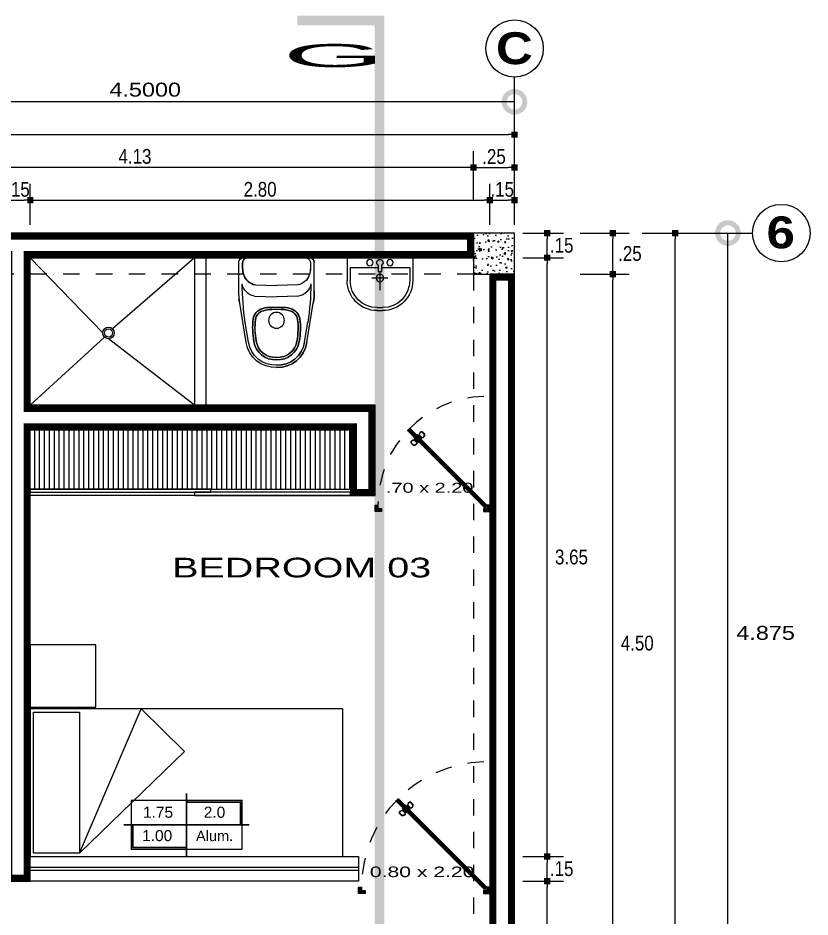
# Model space of a CAD drawing. Header units: millimetres. Extents: x 1555 to 3397, y 790 to 1592.
# Drawn here: x 1662.62 to 1667.45, y 814.66 to 820.14 of the extents above; entities that cross this region are included whole.
import ezdxf
from ezdxf.enums import TextEntityAlignment as Align

# ---------------------------------------------------------------- set-up
doc = ezdxf.new("R2010")
doc.units = ezdxf.units.MM
for name, pattern in [('ACAD_ISO10W100', [18.5, 12, -3, 0.5, -3]), ('CONTINUA', [0]), ('DASHDOT', [1, 0.5, -0.25, 0, -0.25]), ('HIDDEN2', [4.7625, 3.175, -1.5875])]:
    doc.linetypes.add(name, pattern=pattern)
doc.layers.get('0').update_dxf_attribs({"lineweight": 5})
doc.layers.get('Defpoints').update_dxf_attribs({"lineweight": 5})
for name, color, linetype, lineweight in [('0-Columna', 253, 'Continuous', 13), ('0-Hach de Muro Alto', 145, 'Continuous', 5), ('0-Muro Alto', 145, 'Continuous', 5), ('02', 2, 'Continuous', 5), ('1 simbolos', 250, 'Continuous', 9), ('COTA', 250, 'Continuous', 9), ('COTAS', 7, 'Continuous', 9), ('muebles', 8, 'Continuous', 5), ('PUERTAS', 57, 'Continuous', 9), ('SIMBOLO CORTES', 10, 'DASHDOT', 5), ('TEXT2', 7, 'Continuous', 9), ('TEXTURAS ACHURADOS', 47, 'Continuous', 5), ('VENTANA', 150, 'Continuous', 5)]:
    doc.layers.add(name, color=color, linetype=linetype, lineweight=lineweight)
for name, color, linetype, lineweight, true_color in [('1 numeracion puertas ventanas', 7, 'Continuous', 9, 0x504a45), ('APARATOS-SANITARIOS-02', 7, 'Continuous', 13, 0x474e45), ('CIR EJES', 7, 'Continuous', 9, 0x8b8e7a), ('ejes', 7, 'DASHDOT', 5, 0x6c7360), ('HALL DE CLOSET', 7, 'Continuous', 5, 0x474e45), ('PISO', 7, 'Continuous', 9, 0x919479), ('PROYECCION DE VIGA', 7, 'HIDDEN2', 9, 0xd4bc9d), ('RELLENO DE MURO CORTE', 7, 'Continuous', 5, 0x5b605f), ('TEXTO CORTES', 7, 'CONTINUA', 9, 0x3d664b)]:
    doc.layers.add(name, color=color, linetype=linetype, lineweight=lineweight, true_color=true_color)
doc.styles.add('BLACK', font='', dxfattribs={"height": 0.15})
doc.styles.add('DETALLES', font='techl___.ttf')
doc.styles.add('PEQUEÑO', font='sanss___.ttf', dxfattribs={"height": 0.075})
doc.styles.add('STYLE1-50EJES', font='swissel.ttf', dxfattribs={"width": 1.2, "height": 0.085})
doc.styles.add('TEX-10', font='swissel.ttf', dxfattribs={"height": 0.1})
doc.styles.add('TEXTO-AMBIENTES', font='GOTHIC.TTF', dxfattribs={"width": 1.5, "height": 0.125})
doc.styles.add('TITULO2', font='swissck.ttf')
doc.styles.get('BLACK').set_extended_font_data('Arial Black')
doc.dimstyles.new('50$0', dxfattribs={"dimscale": 0, "dimtxt": 0.09, "dimasz": 0.038, "dimexe": 0.1, "dimexo": 0.05, "dimgap": 0.02, "dimtad": 2, "dimtih": 1, "dimtoh": 1, "dimlfac": -1, "dimzin": 4, "dimdsep": 46, "dimtxsty": 'DETALLES', "dimblk": 'BOXFILLED', "dimcen": 2.5, "dimclrd": 256, "dimclre": 256, "dimclrt": 256, "dimazin": 0, "dimtfac": 1, "dimtmove": 0, "dimatfit": 2, "dimldrblk": 'DOT', "dimfxl": 0.2, "dimfxlon": 1, "dimtolj": 1, "dimtzin": 0, "dimlwd": -1, "dimarcsym": 0})
doc.dimstyles.new('DIM-1-50ejes', dxfattribs={"dimtxt": 0.085, "dimasz": 0.25, "dimexe": 0.15, "dimexo": 0.18, "dimgap": 0.03, "dimtad": 2, "dimtih": 1, "dimtoh": 1, "dimzin": 0, "dimdsep": 46, "dimtxsty": 'STYLE1-50EJES', "dimblk1": 'DOTSMALL', "dimblk2": 'DOTSMALL', "dimsah": 1, "dimcen": 2.75, "dimclrd": 256, "dimclre": 256, "dimclrt": 256, "dimazin": 0, "dimtfac": 1, "dimtix": 1, "dimtmove": 0, "dimatfit": 3, "dimldrblk": 'DOTSMALL', "dimfxl": 1, "dimfxlon": 1, "dimtolj": 1, "dimtzin": 0, "dimlwd": -1, "dimlwe": -1, "dimarcsym": 0})
pattern_1 = [(195, (65.342136, -87.1976694), (0.00103527618, -0.003863703305), [])]
pattern_2 = [(195, (63.9287416, -91.8488966), (0.00103527618, -0.003863703305), [])]

# ---------------------------------------------------------------- blocks, each defined once
blk = doc.blocks.new('A$C1AD014A1')
at = {"layer": 'muebles'}
for p, q in [((0.3422, 0.8264), (-0.5378, 0.4518)), ((0.3422, 0.8264), (-0.2786, 0.1871)), ((-0.5378, 0.4518), (-0.2786, 0.1871))]:
    blk.add_line(p, q, dxfattribs=at)
for points in [[(-0.5478, 1.1265), (-0.5478, 0.7265), (-0.9278, 0.7265), (-0.9278, 1.1265)], [(0.3622, 1.1265), (0.3622, -0.7777), (-0.5378, -0.7777), (-0.5378, 1.1265)], [(-0.5178, 0.8264), (0.3422, 0.8264), (0.3422, 1.1065), (-0.5178, 1.1065)], [(-0.5378, 0.4518), (-0.2786, 0.1871), (0.3422, 0.8264)]]:
    blk.add_lwpolyline(points, close=True, dxfattribs=at)
blk = doc.blocks.new('p3')
at = {"layer": 'PUERTAS'}
h = blk.add_hatch(dxfattribs=at)
h.set_pattern_fill('_USER', color=256, scale=0.004, angle=195, style=0, pattern_type=0)
h.set_pattern_definition(pattern_1)
h.paths.add_polyline_path([(238.2202, -58.2337), (238.2121, -58.2418, 0.003203), (238.2062, -58.2479), (238.2413, -58.283), (238.2554, -58.2689)])
h.paths.add_polyline_path([(238.6544, -58.6678), (238.6402, -58.682), (238.6756, -58.7173), (238.6897, -58.7032)])
h = blk.add_hatch(dxfattribs=at)
h.set_pattern_fill('_USER', color=256, scale=0.004, angle=195, style=0, pattern_type=0)
h.set_pattern_definition(pattern_1)
h.paths.add_polyline_path([(238.7052, -58.7057), (238.6922, -58.7057), (238.6922, -58.7257), (238.6702, -58.7257), (238.6702, -58.7387), (238.7052, -58.7387)])
h.paths.add_polyline_path([(238.0452, -58.7257), (238.0232, -58.7257), (238.0232, -58.7057), (238.0102, -58.7057), (238.0102, -58.7387), (238.0452, -58.7387)])
at = {"layer": 'RELLENO DE MURO CORTE'}
h = blk.add_hatch(dxfattribs=at)
h.set_pattern_fill('_USER', color=256, scale=0.005, angle=195, style=0, pattern_type=0)
h.set_pattern_definition([(195, (65.342136, -87.1976694), (0.00129409523, -0.00482962913), [])])
h.paths.add_polyline_path([(238.2554, -58.2731), (238.2455, -58.283), (238.6402, -58.6777), (238.6501, -58.6678)])
at = {"layer": 'PUERTAS'}
for points in [[(238.2282, -58.3245, -0.478386), (238.2461, -58.3034), (238.2633, -58.3207, -0.478386), (238.2423, -58.3385)], [(238.2969, -58.2558, 0.478386), (238.2758, -58.2737), (238.2931, -58.2909, 0.478386), (238.3109, -58.2699)]]:
    blk.add_lwpolyline(points, format="xyb", close=True, dxfattribs=at)
for points in [[(238.2554, -58.2689), (238.2413, -58.283), (238.6402, -58.682), (238.6544, -58.6678)], [(238.2769, -58.3211), (238.2456, -58.2899), (238.2469, -58.2886), (238.2781, -58.3199)], [(238.2515, -58.2996), (238.2456, -58.2899), (238.2769, -58.3211), (238.2672, -58.3152)], [(238.2619, -58.3193), (238.2475, -58.3049), (238.2522, -58.3002), (238.2666, -58.3146)], [(238.2935, -58.3045), (238.2622, -58.2732), (238.261, -58.2745), (238.2923, -58.3058)], [(238.272, -58.2792), (238.2622, -58.2732), (238.2935, -58.3045), (238.2876, -58.2948)], [(238.2917, -58.2895), (238.2773, -58.2751), (238.2726, -58.2798), (238.287, -58.2942)], [(238.0077, -58.7032), (238.0257, -58.7032), (238.0257, -58.7232), (238.0477, -58.7232), (238.0477, -58.7412), (238.0077, -58.7412)], [(238.7077, -58.7032), (238.6897, -58.7032), (238.6897, -58.7232), (238.6677, -58.7232), (238.6677, -58.7412), (238.7077, -58.7412)]]:
    blk.add_lwpolyline(points, close=True, dxfattribs=at)
at = {"layer": 'PUERTAS', "linetype": 'HIDDEN2', "ltscale": 0.012}
blk.add_arc((238.69, -58.7031), 0.6643, 91.7494, 180.0026, dxfattribs=at)
at = {"layer": 'RELLENO DE MURO CORTE'}
for points in [[(238.2554, -58.2689), (238.2202, -58.2337), (238.2061, -58.2478), (238.2413, -58.283)], [(238.2554, -58.2731), (238.2455, -58.283), (238.6402, -58.6777), (238.6501, -58.6678)], [(238.6544, -58.6678), (238.6402, -58.682), (238.6756, -58.7173), (238.6897, -58.7032)], [(238.0102, -58.7057), (238.0232, -58.7057), (238.0232, -58.7257), (238.0452, -58.7257), (238.0452, -58.7387), (238.0102, -58.7387)], [(238.7052, -58.7057), (238.6922, -58.7057), (238.6922, -58.7257), (238.6702, -58.7257), (238.6702, -58.7387), (238.7052, -58.7387)]]:
    blk.add_lwpolyline(points, close=True, dxfattribs=at)
for points in [[(238.2299, -58.3236, -0.455015), (238.2453, -58.3052), (238.2615, -58.3214, -0.455015), (238.2431, -58.3369)], [(238.296, -58.2575, 0.455015), (238.2776, -58.2729), (238.2938, -58.2891, 0.455015), (238.3093, -58.2707)]]:
    blk.add_lwpolyline(points, format="xyb", close=True, dxfattribs=at)
blk = doc.blocks.new('A$C636160EE')
at = {"layer": 'APARATOS-SANITARIOS-02'}
for p, q in [((-0.2017, 0.2411), (-0.2017, 0.1022)), ((0.1983, 0.2411), (-0.2017, 0.2411)), ((-0.2017, 0.2411), (-0.2017, 0.1022)), ((0.1983, 0.2411), (-0.2017, 0.2411)), ((0.1983, 0.2411), (0.1983, 0.1022)), ((0.1983, 0.2411), (0.1983, 0.1022)), ((-0.0117, 0.1803), (-0.1834, 0.1803)), ((-0.1834, 0.1803), (-0.1834, 0.1022)), ((-0.0117, 0.1803), (-0.1834, 0.1803)), ((-0.1834, 0.1803), (-0.1834, 0.1022)), ((-0.0117, 0.1946), (-0.0117, 0.1573)), ((-0.0117, 0.1946), (-0.0117, 0.1573)), ((0.0083, 0.1946), (0.0083, 0.1573)), ((0.0083, 0.1946), (0.0083, 0.1573)), ((0.1801, 0.1803), (0.0083, 0.1803)), ((0.1801, 0.1803), (0.0083, 0.1803)), ((0.1801, 0.1803), (0.1801, 0.1022)), ((0.1801, 0.1803), (0.1801, 0.1022)), ((0.0476, 0.1173), (-0.0506, 0.1173)), ((0.0476, 0.1173), (-0.0506, 0.1173)), ((0.0083, 0.1573), (-0.0117, 0.1573)), ((0.0083, 0.1573), (-0.0117, 0.1573)), ((-0.0017, 0.1573), (-0.0017, 0.0436)), ((-0.0017, 0.1573), (-0.0017, 0.0436)), ((0.0143, -0.0635), (-0.0177, -0.0635)), ((0.0143, -0.0635), (-0.0177, -0.0635)), ((0.0143, -0.0818), (-0.0177, -0.0818)), ((0.0143, -0.0818), (-0.0177, -0.0818))]:
    blk.add_line(p, q, dxfattribs=at)
for centre, radius in [((-0.063, 0.2111), 0.0193), ((-0.063, 0.2111), 0.0193), ((0.0596, 0.2111), 0.0193), ((0.0596, 0.2111), 0.0193), ((-0.0017, 0.1173), 0.0225), ((-0.0017, 0.1173), 0.0225)]:
    blk.add_circle(centre, radius, dxfattribs=at)
for centre, radius, start, end in [((-0.0017, 0.2111), 0.0193, 301.3084, 238.6916), ((-0.0017, 0.2111), 0.0193, 301.3084, 238.6916), ((-0.0177, 0.1022), 0.184, 180, 270), ((-0.0177, 0.1022), 0.184, 180, 270), ((-0.0177, 0.1022), 0.1657, 180, 270), ((-0.0177, 0.1022), 0.1657, 180, 270), ((0.0143, 0.1022), 0.184, 270, 0), ((0.0143, 0.1022), 0.1657, 270, 0), ((0.0143, 0.1022), 0.184, 270, 0), ((0.0143, 0.1022), 0.1657, 270, 0)]:
    blk.add_arc(centre, radius, start, end, dxfattribs=at)
blk = doc.blocks.new('A$C16A53140')
at = {"layer": 'APARATOS-SANITARIOS-02'}
for p, q in [((-0.2337, 0.3363), (-0.2337, 0.5095)), ((-0.2054, 0.5378), (-0.181, 0.5378)), ((-0.181, 0.5378), (0.1737, 0.5378)), ((-0.181, 0.5378), (0.1737, 0.5378)), ((0.1981, 0.5378), (0.1737, 0.5378)), ((0.2263, 0.3363), (0.2263, 0.5095)), ((-0.1336, 0.3721), (-0.0037, 0.3676)), ((0.1263, 0.3721), (-0.0037, 0.3676)), ((-0.1375, 0.303), (-0.0037, 0.2984)), ((0.1302, 0.303), (-0.0037, 0.2984)), ((-0.1886, 0.0203), (-0.2276, 0.261)), ((-0.0321, 0.2209), (0.0248, 0.2209)), ((-0.0318, 0.235), (-0.0037, 0.235)), ((-0.0037, 0.235), (0.0245, 0.235)), ((0.1812, 0.0203), (0.2203, 0.261)), ((-0.1746, 0.0225), (-0.1941, 0.1429)), ((0.1673, 0.0225), (0.1868, 0.1429))]:
    blk.add_line(p, q, dxfattribs=at)
for points in [[(-0.0037, -0.1312, -0.382405), (-0.1886, 0.0203), (-0.2276, 0.261, -0.040213), (-0.2337, 0.3363), (-0.2337, 0.5095, -0.414214), (-0.2054, 0.5378), (-0.181, 0.5378)], [(-0.181, 0.5378, 0.364314), (-0.2088, 0.5144, 0.112271), (-0.2033, 0.433, 0.278416), (-0.1336, 0.3721), (-0.0037, 0.3676)], [(-0.0037, -0.1312, 0.382405), (0.1812, 0.0203), (0.2203, 0.261, 0.040213), (0.2263, 0.3363), (0.2263, 0.5095, 0.414214), (0.1981, 0.5378), (0.1737, 0.5378)], [(0.1737, 0.5378, -0.364314), (0.2015, 0.5144, -0.112271), (0.196, 0.433, -0.278416), (0.1263, 0.3721), (-0.0037, 0.3676)], [(-0.0037, -0.117, -0.383569), (-0.1746, 0.0225), (-0.1941, 0.1429)], [(-0.0037, -0.117, 0.383569), (0.1673, 0.0225), (0.1868, 0.1429)]]:
    blk.add_lwpolyline(points, format="xyb", dxfattribs=at)
for points in [[(-0.1375, 0.303), (-0.0037, 0.2984)], [(0.1302, 0.303), (-0.0037, 0.2984)]]:
    blk.add_lwpolyline(points, dxfattribs=at)
for points in [[(-0.0037, -0.0842, -0.3863), (-0.1421, 0.0275, -0.069564), (-0.1464, 0.1631, -0.301962), (-0.0877, 0.2276, -0.087243), (-0.0318, 0.235), (-0.0037, 0.235), (0.0245, 0.235, -0.087243), (0.0804, 0.2276, -0.301962), (0.1391, 0.1631, -0.069564), (0.1348, 0.0275, -0.3863)], [(-0.0037, -0.07, -0.388576), (-0.1281, 0.0298, -0.069453), (-0.1324, 0.1613, -0.302408), (-0.0838, 0.2141, -0.08847), (-0.0321, 0.2209), (0.0248, 0.2209, -0.08847), (0.0765, 0.2141, -0.302408), (0.1251, 0.1613, -0.069453), (0.1208, 0.0298, -0.388576)]]:
    blk.add_lwpolyline(points, format="xyb", close=True, dxfattribs=at)
blk.add_circle((-0.0037, 0.1561), 0.0484, dxfattribs=at)
blk.add_circle((-0.0037, 0.1561), 0.0484, dxfattribs=at)
for centre, radius, start, end in [((-0.2054, 0.5095), 0.0282, 90, 180), ((-0.0271, 0.4858), 0.1839, 171.0536, 196.677), ((-0.181, 0.5095), 0.0282, 90, 170.0695), ((0.1737, 0.5095), 0.0282, 9.9305, 90), ((0.0198, 0.4858), 0.1839, 343.323, 8.9464), ((0.1981, 0.5095), 0.0282, 0, 90), ((-0.118, 0.4603), 0.0896, 197.721, 259.9531), ((0.1106, 0.4603), 0.0896, 280.0469, 342.279), ((0.2368, 0.3363), 0.4704, 180, 189.2113), ((-0.1213, 0.3954), 0.0938, 190.1726, 260.0286), ((1.5761, 0.4075), 1.7899, 180.9172, 188.4996), ((-0.1213, 0.3954), 0.0938, 190.1726, 260.0286), ((1.5761, 0.4075), 1.7899, 180.9172, 188.4996), ((0.114, 0.3954), 0.0938, 279.9714, 349.8274), ((0.114, 0.3954), 0.0938, 279.9714, 349.8274), ((-1.5835, 0.4075), 1.7899, 351.5004, 359.0828), ((-1.5835, 0.4075), 1.7899, 351.5004, 359.0828), ((-0.2441, 0.3363), 0.4704, 350.7887, 0), ((-0.0685, 0.1512), 0.0788, 104.1018, 171.3111), ((-0.0387, 0.0724), 0.1628, 87.5575, 107.5015), ((-0.0387, 0.0724), 0.1487, 87.4441, 107.6672), ((0.0314, 0.0724), 0.1628, 72.4985, 92.4425), ((0.0314, 0.0724), 0.1487, 72.3328, 92.5559), ((0.0612, 0.1512), 0.0788, 8.6889, 75.8982), ((-0.0685, 0.1512), 0.0647, 103.7408, 171.0438), ((0.0612, 0.1512), 0.0647, 8.9562, 76.2592), ((0.3405, 0.1108), 0.4897, 173.8689, 189.7863), ((0.3405, 0.1108), 0.4756, 173.9085, 189.8005), ((-0.3479, 0.1108), 0.4756, 350.1995, 6.0915), ((-0.3479, 0.1108), 0.4897, 350.2137, 6.1311), ((-0.0115, 0.0478), 0.1791, 188.8141, 272.5226), ((-0.0115, 0.0478), 0.165, 188.7975, 272.7385), ((-0.0114, 0.0479), 0.1323, 188.848, 273.3342), ((-0.0114, 0.0479), 0.1182, 188.7932, 273.7329), ((0.004, 0.0479), 0.1182, 266.2671, 351.2068), ((0.004, 0.0479), 0.1323, 266.6658, 351.152), ((0.0042, 0.0478), 0.165, 267.2615, 351.2025), ((0.0042, 0.0478), 0.1791, 267.4774, 351.1859)]:
    blk.add_arc(centre, radius, start, end, dxfattribs=at)
blk = doc.blocks.new('p1')
at = {"layer": 'PUERTAS'}
h = blk.add_hatch(dxfattribs=at)
h.set_pattern_fill('_USER', color=256, scale=0.004, angle=195, style=0, pattern_type=0)
h.set_pattern_definition(pattern_2)
h.paths.add_polyline_path([(237.241, -62.0283), (237.2268, -62.0424), (237.2622, -62.0778), (237.2763, -62.0636)])
edge = h.paths.add_edge_path()
edge.add_arc((237.2759, -62.0632), 0.7636, 135, 136.5008)
edge.add_line((236.722, -61.5376), (236.7573, -61.5729))
edge.add_line((236.7573, -61.5729), (236.7714, -61.5587))
edge.add_line((236.7714, -61.5587), (236.736, -61.5233))
h = blk.add_hatch(dxfattribs=at)
h.set_pattern_fill('_USER', color=256, scale=0.004, angle=195, style=0, pattern_type=0)
h.set_pattern_definition(pattern_2)
h.paths.add_polyline_path([(236.4968, -62.0661), (236.5098, -62.0661), (236.5098, -62.0861), (236.5318, -62.0861), (236.5318, -62.0991), (236.4968, -62.0991)])
h.paths.add_polyline_path([(237.2918, -62.0661), (237.2788, -62.0661), (237.2788, -62.0861), (237.2568, -62.0861), (237.2568, -62.0991), (237.2918, -62.0991)])
at = {"layer": 'RELLENO DE MURO CORTE'}
h = blk.add_hatch(dxfattribs=at)
h.set_pattern_fill('_USER', color=256, scale=0.005, angle=195, style=0, pattern_type=0)
h.set_pattern_definition([(195, (65.2181563, -97.5067757), (0.00129409523, -0.00482962913), [])])
h.paths.add_polyline_path([(237.2268, -62.0382), (237.2367, -62.0283), (236.7714, -61.563), (236.7615, -61.5729)])
at = {"layer": '0-Muro Alto', "lineweight": -3}
blk.add_line((237.2763, -62.0636), (237.2622, -62.0778), dxfattribs=at)
blk.add_lwpolyline([(236.736, -61.5233, 0.006549), (236.722, -61.5376), (236.7573, -61.5729), (236.7714, -61.5587)], format="xyb", close=True, dxfattribs=at)
blk.add_arc((237.2759, -62.0632), 0.7636, 89.9707, 90.0293, dxfattribs=at)
at = {"layer": 'PUERTAS'}
for points in [[(236.7442, -61.6143, -0.478386), (236.7621, -61.5933), (236.7793, -61.6105, -0.478386), (236.7583, -61.6284)], [(236.8129, -61.5457, 0.478386), (236.7919, -61.5635), (236.8091, -61.5807, 0.478386), (236.827, -61.5597)]]:
    blk.add_lwpolyline(points, format="xyb", close=True, dxfattribs=at)
for points in [[(236.7714, -61.5587), (236.7573, -61.5729), (237.2268, -62.0424), (237.241, -62.0283)], [(236.7929, -61.611), (236.7616, -61.5797), (236.7629, -61.5784), (236.7942, -61.6097)], [(236.7676, -61.5894), (236.7616, -61.5797), (236.7929, -61.611), (236.7832, -61.605)], [(236.7779, -61.6091), (236.7635, -61.5947), (236.7682, -61.59), (236.7826, -61.6044)], [(236.8096, -61.5943), (236.7783, -61.563), (236.777, -61.5643), (236.8083, -61.5956)], [(236.788, -61.569), (236.7783, -61.563), (236.8096, -61.5943), (236.8036, -61.5846)], [(236.8077, -61.5793), (236.7933, -61.5649), (236.7886, -61.5696), (236.803, -61.584)], [(236.4943, -62.0636), (236.5123, -62.0636), (236.5123, -62.0836), (236.5343, -62.0836), (236.5343, -62.1016), (236.4943, -62.1016)], [(237.2943, -62.0636), (237.2763, -62.0636), (237.2763, -62.0836), (237.2543, -62.0836), (237.2543, -62.1016), (237.2943, -62.1016)]]:
    blk.add_lwpolyline(points, close=True, dxfattribs=at)
at = {"layer": 'PUERTAS', "linetype": 'HIDDEN2', "ltscale": 0.012}
blk.add_arc((237.2759, -62.0632), 0.7636, 91.4715, 180.0293, dxfattribs=at)
at = {"layer": 'RELLENO DE MURO CORTE'}
for points in [[(236.7714, -61.563), (236.7615, -61.5729), (237.2268, -62.0382), (237.2367, -62.0283)], [(237.241, -62.0283), (237.2268, -62.0424), (237.2622, -62.0778), (237.2763, -62.0636)], [(236.4968, -62.0661), (236.5098, -62.0661), (236.5098, -62.0861), (236.5318, -62.0861), (236.5318, -62.0991), (236.4968, -62.0991)], [(237.2918, -62.0661), (237.2788, -62.0661), (237.2788, -62.0861), (237.2568, -62.0861), (237.2568, -62.0991), (237.2918, -62.0991)]]:
    blk.add_lwpolyline(points, close=True, dxfattribs=at)
for points in [[(236.812, -61.5473, 0.455015), (236.7936, -61.5628), (236.8098, -61.579, 0.455015), (236.8253, -61.5606)], [(236.7459, -61.6134, -0.455015), (236.7613, -61.5951), (236.7776, -61.6113, -0.455015), (236.7592, -61.6267)]]:
    blk.add_lwpolyline(points, format="xyb", close=True, dxfattribs=at)
blk = doc.blocks.new('_BOXFILLED')
at = {"color": 0, "linetype": 'ByBlock'}
blk.add_line((-0.5, 0), (-1, 0), dxfattribs=at)
blk.add_solid([(-0.5, 0.5), (0.5, 0.5), (-0.5, -0.5), (0.5, -0.5)], dxfattribs=at)
blk = doc.blocks.new('*D235')
at = {"layer": 'COTA', "lineweight": -2, "transparency": 16777216}
for p, q in [((1666.4234, 818.8332), (1666.7234, 818.8332)), ((1666.4234, 800.8332), (1666.7234, 800.8332))]:
    blk.add_line(p, q, dxfattribs=at)
at = {"layer": 'COTA', "transparency": 16777216}
blk.add_line((1666.6234, 800.8712), (1666.6234, 818.7952), dxfattribs=at)
at = {"layer": 'Defpoints', "color": 0, "transparency": 16777216}
for p in [(1665.6452, 818.8332), (1666.6234, 818.8332), (1665.6452, 800.8332)]:
    blk.add_point(p, dxfattribs=at)
at = {"layer": 'COTA', "transparency": 16777216, "xscale": 0.038, "yscale": 0.038, "zscale": 0.038}
for p, rotation in [((1666.6234, 818.8332), 90), ((1666.6234, 800.8332), 270)]:
    blk.add_blockref('_BOXFILLED', p, dxfattribs=dict(at, rotation=rotation))
at = {"layer": 'COTA', "transparency": 16777216, "insert": (1666.7801, 809.8332), "char_height": 0.09, "attachment_point": 5, "style": 'DETALLES'}
blk.add_mtext('\\A1;18.00', dxfattribs=at)
blk = doc.blocks.new('_Dot')
at = {"layer": '02', "color": 0, "lineweight": -2}
blk.add_line((-0.5, 0), (-1, 0), dxfattribs=at)
at = {"layer": '02', "color": 0, "const_width": 0.5}
blk.add_lwpolyline([(-0.25, 0, 1), (0.25, 0, 1)], format="xyb", close=True, dxfattribs=at)
blk = doc.blocks.new('*D240')
at = {"layer": 'COTA', "lineweight": -2, "transparency": 16777216}
for p, q in [((1665.6952, 814.8832), (1665.9442, 814.8832)), ((1665.6952, 813.8332), (1665.9442, 813.8332))]:
    blk.add_line(p, q, dxfattribs=at)
at = {"layer": 'COTA', "transparency": 16777216}
blk.add_line((1665.8442, 813.8712), (1665.8442, 814.8452), dxfattribs=at)
at = {"layer": 'Defpoints', "color": 0, "transparency": 16777216}
for p in [(1665.6452, 814.8832), (1665.8442, 814.8832), (1665.6452, 813.8332)]:
    blk.add_point(p, dxfattribs=at)
at = {"layer": 'COTA', "transparency": 16777216, "xscale": 0.038, "yscale": 0.038, "zscale": 0.038}
for p, rotation in [((1665.8442, 814.8832), 90), ((1665.8442, 813.8332), 270)]:
    blk.add_blockref('_BOXFILLED', p, dxfattribs=dict(at, rotation=rotation))
at = {"layer": 'COTA', "transparency": 16777216, "insert": (1665.9653, 814.3582), "char_height": 0.09, "attachment_point": 5, "style": 'DETALLES'}
blk.add_mtext('\\A1;1.05', dxfattribs=at)
blk = doc.blocks.new('*D241')
at = {"layer": 'COTA', "lineweight": -2, "transparency": 16777216}
for p, q in [((1665.6952, 818.6832), (1665.9442, 818.6832)), ((1665.6952, 815.0332), (1665.9442, 815.0332))]:
    blk.add_line(p, q, dxfattribs=at)
at = {"layer": 'COTA', "transparency": 16777216}
blk.add_line((1665.8442, 815.0712), (1665.8442, 818.6452), dxfattribs=at)
at = {"layer": 'Defpoints', "color": 0, "transparency": 16777216}
for p in [(1665.6452, 818.6832), (1665.8442, 818.6832), (1665.6452, 815.0332)]:
    blk.add_point(p, dxfattribs=at)
at = {"layer": 'COTA', "transparency": 16777216, "xscale": 0.038, "yscale": 0.038, "zscale": 0.038}
for p, rotation in [((1665.8442, 818.6832), 90), ((1665.8442, 815.0332), 270)]:
    blk.add_blockref('_BOXFILLED', p, dxfattribs=dict(at, rotation=rotation))
at = {"layer": 'COTA', "transparency": 16777216, "insert": (1665.992, 816.8582), "char_height": 0.09, "attachment_point": 5, "style": 'DETALLES'}
blk.add_mtext('\\A1;3.65', dxfattribs=at)
blk = doc.blocks.new('*D242')
at = {"layer": 'COTA', "lineweight": -2, "transparency": 16777216}
for p, q in [((1665.6952, 818.8332), (1665.9442, 818.8332)), ((1665.6952, 818.6832), (1665.9442, 818.6832))]:
    blk.add_line(p, q, dxfattribs=at)
at = {"layer": 'COTA', "transparency": 16777216}
blk.add_line((1665.8442, 818.7212), (1665.8442, 818.7952), dxfattribs=at)
at = {"layer": 'Defpoints', "color": 0, "transparency": 16777216}
for p in [(1665.6452, 818.8332), (1665.8442, 818.8332), (1665.6452, 818.6832)]:
    blk.add_point(p, dxfattribs=at)
at = {"layer": 'COTA', "transparency": 16777216, "xscale": 0.038, "yscale": 0.038, "zscale": 0.038}
for p, rotation in [((1665.8442, 818.8332), 90), ((1665.8442, 818.6832), 270)]:
    blk.add_blockref('_BOXFILLED', p, dxfattribs=dict(at, rotation=rotation))
at = {"layer": 'COTA', "transparency": 16777216, "insert": (1665.9324, 818.7582), "char_height": 0.09, "attachment_point": 5, "style": 'DETALLES'}
blk.add_mtext('\\A1;.15', dxfattribs=at)
blk = doc.blocks.new('*D248')
at = {"layer": 'COTA', "lineweight": -2, "transparency": 16777216}
for p, q in [((1666.0442, 818.5832), (1666.3442, 818.5832)), ((1666.0442, 814.0832), (1666.3442, 814.0832))]:
    blk.add_line(p, q, dxfattribs=at)
at = {"layer": 'COTA', "transparency": 16777216}
blk.add_line((1666.2442, 814.1212), (1666.2442, 818.5452), dxfattribs=at)
at = {"layer": 'Defpoints', "color": 0, "transparency": 16777216}
for p in [(1665.6452, 818.5832), (1666.2442, 818.5832), (1665.6452, 814.0832)]:
    blk.add_point(p, dxfattribs=at)
at = {"layer": 'COTA', "transparency": 16777216, "xscale": 0.038, "yscale": 0.038, "zscale": 0.038}
for p, rotation in [((1666.2442, 818.5832), 90), ((1666.2442, 814.0832), 270)]:
    blk.add_blockref('_BOXFILLED', p, dxfattribs=dict(at, rotation=rotation))
at = {"layer": 'COTA', "transparency": 16777216, "insert": (1666.3927, 816.3332), "char_height": 0.09, "attachment_point": 5, "style": 'DETALLES'}
blk.add_mtext('\\A1;4.50', dxfattribs=at)
blk = doc.blocks.new('*D249')
at = {"layer": 'COTA', "lineweight": -2, "transparency": 16777216}
for p, q in [((1666.0442, 818.8332), (1666.3442, 818.8332)), ((1666.0442, 818.5832), (1666.3442, 818.5832))]:
    blk.add_line(p, q, dxfattribs=at)
at = {"layer": 'COTA', "transparency": 16777216}
blk.add_line((1666.2442, 818.6212), (1666.2442, 818.7952), dxfattribs=at)
at = {"layer": 'Defpoints', "color": 0, "transparency": 16777216}
for p in [(1665.6452, 818.8332), (1666.2442, 818.8332), (1665.6452, 818.5832)]:
    blk.add_point(p, dxfattribs=at)
at = {"layer": 'COTA', "transparency": 16777216, "xscale": 0.038, "yscale": 0.038, "zscale": 0.038}
for p, rotation in [((1666.2442, 818.8332), 90), ((1666.2442, 818.5832), 270)]:
    blk.add_blockref('_BOXFILLED', p, dxfattribs=dict(at, rotation=rotation))
at = {"layer": 'COTA', "transparency": 16777216, "insert": (1666.348, 818.7082), "char_height": 0.09, "attachment_point": 5, "style": 'DETALLES'}
blk.add_mtext('\\A1;.25', dxfattribs=at)
blk = doc.blocks.new('_DOTSMALL')
at = {"color": 0, "linetype": 'ByBlock', "const_width": 0.5}
blk.add_lwpolyline([(-0.0625, 0, 1), (0.0625, 0, 1)], format="xyb", close=True, dxfattribs=at)
blk = doc.blocks.new('*D253')
at = {"layer": 'COTAS', "transparency": 16777216}
for p, q in [((1666.5242, 818.8332), (1667.0952, 818.8332)), ((1666.9452, 813.9582), (1666.9452, 818.8332)), ((1666.5242, 813.9582), (1667.0952, 813.9582))]:
    blk.add_line(p, q, dxfattribs=at)
at = {"layer": 'Defpoints', "color": 0, "transparency": 16777216}
for p in [(1666.3442, 818.8332), (1666.9452, 818.8332), (1666.3442, 813.9582)]:
    blk.add_point(p, dxfattribs=at)
at = {"layer": 'COTAS', "transparency": 16777216, "xscale": 0.25, "yscale": 0.25, "zscale": 0.25}
for p, rotation in [((1666.9452, 818.8332), 90), ((1666.9452, 813.9582), 270)]:
    blk.add_blockref('_DOTSMALL', p, dxfattribs=dict(at, rotation=rotation))
at = {"layer": 'COTAS', "transparency": 16777216, "insert": (1667.1747, 816.3957), "char_height": 0.085, "attachment_point": 5, "style": 'STYLE1-50EJES'}
blk.add_mtext('\\A1;4.875', dxfattribs=at)
blk = doc.blocks.new('*D254')
at = {"layer": 'COTA', "lineweight": -2, "transparency": 16777216}
for p, q in [((1665.6952, 815.0332), (1665.9442, 815.0332)), ((1665.6952, 814.8832), (1665.9442, 814.8832))]:
    blk.add_line(p, q, dxfattribs=at)
at = {"layer": 'COTA', "transparency": 16777216}
blk.add_line((1665.8442, 814.9212), (1665.8442, 814.9952), dxfattribs=at)
at = {"layer": 'Defpoints', "color": 0, "transparency": 16777216}
for p in [(1665.6452, 815.0332), (1665.8442, 815.0332), (1665.6452, 814.8832)]:
    blk.add_point(p, dxfattribs=at)
at = {"layer": 'COTA', "transparency": 16777216, "xscale": 0.038, "yscale": 0.038, "zscale": 0.038}
for p, rotation in [((1665.8442, 815.0332), 90), ((1665.8442, 814.8832), 270)]:
    blk.add_blockref('_BOXFILLED', p, dxfattribs=dict(at, rotation=rotation))
at = {"layer": 'COTA', "transparency": 16777216, "insert": (1665.9324, 814.9582), "char_height": 0.09, "attachment_point": 5, "style": 'DETALLES'}
blk.add_mtext('\\A1;.15', dxfattribs=at)
blk = doc.blocks.new('*D293')
at = {"layer": 'COTA', "lineweight": -2, "transparency": 16777216}
for p, q in [((1656.6452, 819.2332), (1656.6452, 819.5332)), ((1665.6452, 819.2332), (1665.6452, 819.5332))]:
    blk.add_line(p, q, dxfattribs=at)
at = {"layer": 'COTA', "transparency": 16777216}
blk.add_line((1656.6832, 819.4332), (1665.6072, 819.4332), dxfattribs=at)
at = {"layer": 'Defpoints', "color": 0, "transparency": 16777216}
for p in [(1665.6452, 819.4332), (1656.6452, 818.8332), (1665.6452, 818.8332)]:
    blk.add_point(p, dxfattribs=at)
at = {"layer": 'COTA', "transparency": 16777216, "xscale": 0.038, "yscale": 0.038, "zscale": 0.038, "rotation": 180}
blk.add_blockref('_BOXFILLED', (1656.6452, 819.4332), dxfattribs=at)
at = {"layer": 'COTA', "transparency": 16777216, "xscale": 0.038, "yscale": 0.038, "zscale": 0.038}
blk.add_blockref('_BOXFILLED', (1665.6452, 819.4332), dxfattribs=at)
at = {"layer": 'COTA', "transparency": 16777216, "insert": (1661.1452, 819.4994), "char_height": 0.09, "attachment_point": 5, "style": 'DETALLES'}
blk.add_mtext('\\A1;9.00', dxfattribs=at)
blk = doc.blocks.new('*D295')
at = {"layer": 'COTA', "lineweight": -2, "transparency": 16777216}
for p, q in [((1661.2702, 819.0332), (1661.2702, 819.3332)), ((1665.3952, 819.0332), (1665.3952, 819.3332))]:
    blk.add_line(p, q, dxfattribs=at)
at = {"layer": 'COTA', "transparency": 16777216}
blk.add_line((1665.3572, 819.2332), (1661.3082, 819.2332), dxfattribs=at)
at = {"layer": 'Defpoints', "color": 0, "transparency": 16777216}
for p in [(1661.2702, 819.2332), (1661.2702, 818.8332), (1665.3952, 818.8332)]:
    blk.add_point(p, dxfattribs=at)
at = {"layer": 'COTA', "transparency": 16777216, "xscale": 0.038, "yscale": 0.038, "zscale": 0.038, "rotation": 180}
blk.add_blockref('_BOXFILLED', (1661.2702, 819.2332), dxfattribs=at)
at = {"layer": 'COTA', "transparency": 16777216, "xscale": 0.038, "yscale": 0.038, "zscale": 0.038}
blk.add_blockref('_BOXFILLED', (1665.3952, 819.2332), dxfattribs=at)
at = {"layer": 'COTA', "transparency": 16777216, "insert": (1663.3327, 819.3002), "char_height": 0.09, "attachment_point": 5, "style": 'DETALLES'}
blk.add_mtext('\\A1;4.13', dxfattribs=at)
blk = doc.blocks.new('*D299')
at = {"layer": 'COTAS', "transparency": 16777216}
for p, q in [((1661.1452, 819.4132), (1661.1452, 819.7832)), ((1665.6452, 819.4132), (1665.6452, 819.7832)), ((1665.6452, 819.6332), (1661.1452, 819.6332))]:
    blk.add_line(p, q, dxfattribs=at)
at = {"layer": 'Defpoints', "color": 0, "transparency": 16777216}
for p in [(1661.1452, 819.6332), (1661.1452, 819.2332), (1665.6452, 819.2332)]:
    blk.add_point(p, dxfattribs=at)
at = {"layer": 'COTAS', "transparency": 16777216, "xscale": 0.25, "yscale": 0.25, "zscale": 0.25, "rotation": 180}
blk.add_blockref('_DOTSMALL', (1661.1452, 819.6332), dxfattribs=at)
at = {"layer": 'COTAS', "transparency": 16777216, "xscale": 0.25, "yscale": 0.25, "zscale": 0.25}
blk.add_blockref('_DOTSMALL', (1665.6452, 819.6332), dxfattribs=at)
at = {"layer": 'COTAS', "transparency": 16777216, "insert": (1663.3952, 819.7068), "char_height": 0.085, "attachment_point": 5, "style": 'STYLE1-50EJES'}
blk.add_mtext('\\A1;4.5000', dxfattribs=at)
blk = doc.blocks.new('*D304')
at = {"layer": 'COTA', "lineweight": -2, "transparency": 16777216}
for p, q in [((1662.5452, 818.8832), (1662.5452, 819.1332)), ((1662.6952, 818.8832), (1662.6952, 819.1332))]:
    blk.add_line(p, q, dxfattribs=at)
at = {"layer": 'COTA', "transparency": 16777216}
blk.add_line((1662.5832, 819.0332), (1662.6572, 819.0332), dxfattribs=at)
at = {"layer": 'Defpoints', "color": 0, "transparency": 16777216}
for p in [(1662.6952, 819.0332), (1662.5452, 818.8332), (1662.6952, 818.8332)]:
    blk.add_point(p, dxfattribs=at)
at = {"layer": 'COTA', "transparency": 16777216, "xscale": 0.038, "yscale": 0.038, "zscale": 0.038, "rotation": 180}
blk.add_blockref('_BOXFILLED', (1662.5452, 819.0332), dxfattribs=at)
at = {"layer": 'COTA', "transparency": 16777216, "xscale": 0.038, "yscale": 0.038, "zscale": 0.038}
blk.add_blockref('_BOXFILLED', (1662.6952, 819.0332), dxfattribs=at)
at = {"layer": 'COTA', "transparency": 16777216, "insert": (1662.6202, 819.0992), "char_height": 0.09, "attachment_point": 5, "style": 'DETALLES'}
blk.add_mtext('\\A1;.15', dxfattribs=at)
blk = doc.blocks.new('*D305')
at = {"layer": 'COTA', "lineweight": -2, "transparency": 16777216}
for p, q in [((1662.6952, 818.8832), (1662.6952, 819.1332)), ((1665.4952, 818.8832), (1665.4952, 819.1332))]:
    blk.add_line(p, q, dxfattribs=at)
at = {"layer": 'COTA', "transparency": 16777216}
blk.add_line((1662.7332, 819.0332), (1665.4572, 819.0332), dxfattribs=at)
at = {"layer": 'Defpoints', "color": 0, "transparency": 16777216}
for p in [(1665.4952, 819.0332), (1662.6952, 818.8332), (1665.4952, 818.8332)]:
    blk.add_point(p, dxfattribs=at)
at = {"layer": 'COTA', "transparency": 16777216, "xscale": 0.038, "yscale": 0.038, "zscale": 0.038, "rotation": 180}
blk.add_blockref('_BOXFILLED', (1662.6952, 819.0332), dxfattribs=at)
at = {"layer": 'COTA', "transparency": 16777216, "xscale": 0.038, "yscale": 0.038, "zscale": 0.038}
blk.add_blockref('_BOXFILLED', (1665.4952, 819.0332), dxfattribs=at)
at = {"layer": 'COTA', "transparency": 16777216, "insert": (1664.0952, 819.0993), "char_height": 0.09, "attachment_point": 5, "style": 'DETALLES'}
blk.add_mtext('\\A1;2.80', dxfattribs=at)
blk = doc.blocks.new('*D306')
at = {"layer": 'COTA', "lineweight": -2, "transparency": 16777216}
for p, q in [((1665.4952, 818.8832), (1665.4952, 819.1332)), ((1665.6452, 818.8832), (1665.6452, 819.1332))]:
    blk.add_line(p, q, dxfattribs=at)
at = {"layer": 'COTA', "transparency": 16777216}
blk.add_line((1665.5332, 819.0332), (1665.6072, 819.0332), dxfattribs=at)
at = {"layer": 'Defpoints', "color": 0, "transparency": 16777216}
for p in [(1665.6452, 819.0332), (1665.4952, 818.8332), (1665.6452, 818.8332)]:
    blk.add_point(p, dxfattribs=at)
at = {"layer": 'COTA', "transparency": 16777216, "xscale": 0.038, "yscale": 0.038, "zscale": 0.038, "rotation": 180}
blk.add_blockref('_BOXFILLED', (1665.4952, 819.0332), dxfattribs=at)
at = {"layer": 'COTA', "transparency": 16777216, "xscale": 0.038, "yscale": 0.038, "zscale": 0.038}
blk.add_blockref('_BOXFILLED', (1665.6452, 819.0332), dxfattribs=at)
at = {"layer": 'COTA', "transparency": 16777216, "insert": (1665.5702, 819.0992), "char_height": 0.09, "attachment_point": 5, "style": 'DETALLES'}
blk.add_mtext('\\A1;.15', dxfattribs=at)
blk = doc.blocks.new('*D307')
at = {"layer": 'COTA', "lineweight": -2, "transparency": 16777216}
for p, q in [((1665.3952, 819.0332), (1665.3952, 819.3332)), ((1665.6452, 819.0332), (1665.6452, 819.3332))]:
    blk.add_line(p, q, dxfattribs=at)
at = {"layer": 'COTA', "transparency": 16777216}
blk.add_line((1665.4332, 819.2332), (1665.6072, 819.2332), dxfattribs=at)
at = {"layer": 'Defpoints', "color": 0, "transparency": 16777216}
for p in [(1665.6452, 819.2332), (1665.3952, 818.8332), (1665.6452, 818.8332)]:
    blk.add_point(p, dxfattribs=at)
at = {"layer": 'COTA', "transparency": 16777216, "xscale": 0.038, "yscale": 0.038, "zscale": 0.038, "rotation": 180}
blk.add_blockref('_BOXFILLED', (1665.3952, 819.2332), dxfattribs=at)
at = {"layer": 'COTA', "transparency": 16777216, "xscale": 0.038, "yscale": 0.038, "zscale": 0.038}
blk.add_blockref('_BOXFILLED', (1665.6452, 819.2332), dxfattribs=at)
at = {"layer": 'COTA', "transparency": 16777216, "insert": (1665.5202, 819.2992), "char_height": 0.09, "attachment_point": 5, "style": 'DETALLES'}
blk.add_mtext('\\A1;.25', dxfattribs=at)
blk = doc.blocks.new('TipoVentana')
for p, q in [((0, -0.35), (0, 0)), ((-0.4, -0.175), (0.4, -0.175))]:
    blk.add_line(p, q)
blk.add_lwpolyline([(-0.4, -0.35), (0.4, -0.35), (0.4, 0), (-0.4, 0)], close=True)
at = {"style": 'PEQUEÑO'}
for tag, p in [('TIPO', (-0.1961, -0.1305)), ('ANCHO', (-0.2007, -0.2968))]:
    blk.add_attdef(tag, text='', height=0.075, dxfattribs=at).set_placement(p, align=Align.CENTER)
at = {"style": 'PEQUEÑO', "flags": 4}
for tag, p in [('ALFEIZ.', (0.2062, -0.1281)), ('ALTO', (0.1993, -0.2968))]:
    blk.add_attdef(tag, text='', height=0.075, dxfattribs=at).set_placement(p, align=Align.CENTER)

msp = doc.modelspace()

# ---------------------------------------------------------------- hatches: boundary and pattern name
at = {"layer": 'HALL DE CLOSET'}
h = msp.add_hatch(dxfattribs=at)
h.set_pattern_fill('_USER', color=256, scale=0.03, angle=90, style=0, pattern_type=0)
h.set_pattern_definition([(90, (-103.16801, 57.690093), (-0.03, 0), [])])
h.paths.add_polyline_path([(1664.64518, 817.63322), (1662.69518, 817.63322), (1662.69518, 817.27322), (1664.64518, 817.27322)])
at = {"layer": 'TEXTURAS ACHURADOS'}
h = msp.add_hatch(dxfattribs=at)
h.set_pattern_fill('CONCRET3', color=256, scale=0.014, angle=360, pattern_type=2)
h.set_pattern_definition([(50, (1735.2708, 768.232205), (0.100416426, -0.0087853), [0.0105, -0.1155]), (355, (1735.2708, 768.23221), (-0.01942519, 0.1053069), [0.0084, -0.0924]), (100.4514, (1735.27917, 768.23147), (0.08099131, 0.09652154), [0.00892363, -0.0981599]), (46.1842, (1735.2708, 768.2602), (0.14941375, -0.02317266), [0.01575, -0.17325]), (96.6356, (1735.28325, 768.25827), (0.13085278, 0.1363765), [0.01338544, -0.14723982]), (351.1842, (1735.2708, 768.2602), (0.13085267, 0.1363766), [0.0126, -0.1386]), (21, (1735.2848, 768.253205), (0.08356699, -0.056366645), [0.0105, -0.1155]), (326, (1735.2848, 768.25321), (0.03406415, 0.10152101), [0.0084, -0.0924]), (71.4514, (1735.29176, 768.24851), (0.11763117, 0.04515427), [0.00892363, -0.0981599]), (37.5, (1735.270798, 768.232205), (0.00170238, 0.04660514), [0, -0.09128, 0, -0.0938, 0, -0.09275]), (7.5, (1735.2708, 768.232205), (0.036829735, 0.05521764), [0, -0.05348, 0, -0.08918, 0, -0.03535]), (327.5, (1735.239578, 768.232205), (0.074735141, -0.003157682), [0, -0.035, 0, -0.1092, 0, -0.1449]), (317.5, (1735.22558, 768.232205), (0.081646064, 0.0140147), [0, -0.0455, 0, -0.07252, 0, -0.1029])])
h.paths.add_polyline_path([(1665.39518, 818.83322), (1665.64518, 818.83322), (1665.64518, 818.58322), (1665.39518, 818.58322)])

# ---------------------------------------------------------------- linework, layer by layer
at = {"layer": '0-Columna'}
msp.add_lwpolyline([(1665.64518, 818.83322), (1665.39518, 818.83322), (1665.39518, 818.58322), (1665.64518, 818.58322)], close=True, dxfattribs=at)
at = {"layer": '0-Hach de Muro Alto', "const_width": 0.04}
for points in [[(1662.67518, 818.70322), (1665.37518, 818.70322), (1665.37518, 818.81322), (1661.29018, 818.81322), (1661.29018, 818.70322), (1662.56518, 818.70322), (1662.56518, 814.90322), (1662.67518, 814.90322), (1662.67518, 815.03322), (1662.67518, 817.65322), (1664.66518, 817.65322), (1664.66518, 817.25322), (1664.77518, 817.25322), (1664.77518, 817.76322), (1662.67518, 817.76322)], [(1665.62518, 818.56322), (1665.51518, 818.56322), (1665.51518, 814.10322), (1665.62518, 814.10322)]]:
    msp.add_lwpolyline(points, close=True, dxfattribs=at)
at = {"layer": '0-Muro Alto'}
for p, q in [((1663.69518, 818.68322), (1663.69518, 817.78322)), ((1663.76518, 818.68322), (1663.76518, 817.78322))]:
    msp.add_line(p, q, dxfattribs=at)
for points in [[(1662.69518, 818.68322), (1665.39518, 818.68322), (1665.39518, 818.83322), (1661.27018, 818.83322), (1661.27018, 818.68322), (1662.54518, 818.68322), (1662.54518, 814.88322), (1662.69518, 814.88322), (1662.69518, 815.03322), (1662.69518, 817.63322), (1664.64518, 817.63322), (1664.64518, 817.23322), (1664.79518, 817.23322), (1664.79518, 817.78322), (1662.69518, 817.78322)], [(1665.64518, 818.58322), (1665.49518, 818.58322), (1665.49518, 814.08322), (1665.64518, 814.08322)], [(1662.69518, 815.03322), (1664.69518, 815.03322), (1664.69518, 814.88322), (1662.69518, 814.88322)]]:
    msp.add_lwpolyline(points, close=True, dxfattribs=at)
at = {"layer": '1 numeracion puertas ventanas', "linetype": 'Continuous', "const_width": 0.0108}
for points in [[(1663.64728, 815.03322), (1663.64728, 815.41913)], [(1663.64728, 815.36413), (1663.97546, 815.36413), (1663.97546, 815.22617)], [(1663.2641, 815.2262), (1664.03046, 815.22618)], [(1663.64728, 815.08822), (1663.3191, 815.08822), (1663.3191, 815.2262)]]:
    msp.add_lwpolyline(points, dxfattribs=at)
at = {"layer": 'CIR EJES'}
for centre in [(1665.64518, 819.95818), (1667.27018, 818.83322)]:
    msp.add_circle(centre, 0.175, dxfattribs=at)
at = {"layer": 'PISO', "ltscale": 0.05}
for p, q in [((1662.69518, 818.68322), (1663.13667, 818.22446)), ((1663.69518, 818.68322), (1663.19642, 818.2492)), ((1663.14692, 818.19971), (1662.69518, 817.78322)), ((1663.69518, 817.78322), (1663.17167, 818.18946))]:
    msp.add_line(p, q, dxfattribs=at)
for radius in [0.035, 0.025]:
    msp.add_circle((1663.17167, 818.22446), radius, dxfattribs=at)
at = {"layer": 'PROYECCION DE VIGA', "linetype": 'HIDDEN2', "ltscale": 0.03}
for points in [[(1661.27018, 818.83322), (1665.39518, 818.83322), (1665.39518, 818.58322), (1661.27018, 818.58322)], [(1665.39518, 814.08322), (1665.64518, 814.08322), (1665.64518, 818.58322), (1665.39518, 818.58322)]]:
    msp.add_lwpolyline(points, close=True, dxfattribs=at)
at = {"layer": 'PUERTAS', "linetype": 'Continuous'}
for points in [[(1663.79518, 817.27322), (1662.69518, 817.27322), (1662.69518, 817.25322), (1663.79518, 817.25322)], [(1662.69518, 817.27322), (1664.64518, 817.27322), (1664.64518, 817.23322), (1662.69518, 817.23322)], [(1664.64518, 817.25322), (1663.69518, 817.25322), (1663.69518, 817.23322), (1664.64518, 817.23322)]]:
    msp.add_lwpolyline(points, close=True, dxfattribs=at)
at = {"layer": 'SIMBOLO CORTES', "linetype": 'ACAD_ISO10W100', "ltscale": 0.07, "const_width": 0.05972}
msp.add_lwpolyline([(1664.322, 820.12949), (1664.822, 820.12949), (1664.822, 799.03325), (1664.322, 799.03325)], dxfattribs=at)
at = {"layer": 'VENTANA'}
msp.add_lwpolyline([(1662.69518, 814.96822), (1664.69518, 814.96822), (1664.69518, 814.94822), (1662.69518, 814.94822)], close=True, dxfattribs=at)

# ---------------------------------------------------------------- block references
at = {"layer": '1 simbolos', "linetype": 'Continuous'}
ref = msp.add_blockref('TipoVentana', (1663.64728, 815.07822), dxfattribs=dict(at, xscale=0.8454515097599824, yscale=0.8454515097599824, zscale=0.8454515097599824, rotation=180))
ref.add_attrib('ALFEIZ.', '1.00', dxfattribs={"layer": '0', "height": 0.0675, "style": 'TEX-10', "flags": 4}).set_placement((1663.46814, 815.12681), align=Align.CENTER)
ref.add_attrib('TIPO', 'Alum.', dxfattribs={"layer": '0', "height": 0.063409, "style": 'PEQUEÑO'}).set_placement((1663.81804, 815.12702), align=Align.CENTER)
ref.add_attrib('ANCHO', '2.0', dxfattribs={"layer": '0', "height": 0.0675, "style": 'TEX-10'}).set_placement((1663.81734, 815.26929), align=Align.CENTER)
ref.add_attrib('ALTO', '1.75', dxfattribs={"layer": '0', "height": 0.0675, "style": 'TEX-10', "flags": 4}).set_placement((1663.4734, 815.26938), align=Align.CENTER)
at = {"layer": 'APARATOS-SANITARIOS-02', "xscale": -1}
for name, p in [('A$C16A53140', (1664.19152, 818.14545)), ('A$C636160EE', (1664.8235, 818.44213))]:
    msp.add_blockref(name, p, dxfattribs=at)
at = {"layer": 'muebles', "color": 5, "lineweight": 5, "xscale": -1, "rotation": 90}
msp.add_blockref('A$C1AD014A1', (1663.82165, 815.3954), dxfattribs=at)
at = {"layer": 'PUERTAS'}
for name, p in [('p3', (1426.78746, 875.8769)), ('p1', (1428.20086, 876.90937))]:
    msp.add_blockref(name, p, dxfattribs=at)

# ---------------------------------------------------------------- texts
at = {"layer": 'ejes', "linetype": 'Continuous', "lineweight": 0, "style": 'BLACK'}
for s, p in [('C', (1665.53172, 819.86284)), ('6', (1667.18054, 818.74042))]:
    msp.add_text(s, height=0.19424, dxfattribs=at).set_placement(p)
at = {"layer": 'TEXT2', "style": 'TEXTO-AMBIENTES', "width": 1.5}
msp.add_text('.70 x 2.20', height=0.060495, rotation=360, dxfattribs=at).set_placement((1665.1281, 817.28078), align=Align.MIDDLE_CENTER)
msp.add_text('0.80 x 2.20', height=0.064189, dxfattribs=at).set_placement((1665.08233, 814.93972), align=Align.MIDDLE_CENTER)
at = {"layer": 'TEXT2', "insert": (1664.34839, 816.79349), "char_height": 0.12, "width": 1.8804884, "attachment_point": 5, "style": 'TEXTO-AMBIENTES'}
msp.add_mtext('\\A1;BEDROOM 03', dxfattribs=at)
at = {"layer": 'TEXTO CORTES', "linetype": 'Continuous', "style": 'TITULO2', "width": 5}
msp.add_text('G', height=0.13994, dxfattribs=at).set_placement((1664.23176, 819.8452))

# ---------------------------------------------------------------- dimensions: what is measured, and where the dimension line sits
at = {"layer": 'COTA'}
dim = msp.add_linear_dim(base=(1665.64518, 819.43318), p1=(1656.64518, 818.83322), p2=(1665.64518, 818.83322), dimstyle='50$0', override={"dimscale": 1}, dxfattribs=at)
dim.commit()
dim.dimension.update_dxf_attribs({"geometry": '*D293', "text_midpoint": (1661.14518, 819.49937)})
for base, p1, p2, angle, picture, middle in [((1661.2701815824, 819.2331847638), (1665.3951815824, 818.8332194609), (1661.2701815824, 818.8332194609), 180, '*D295', (1663.3326815824, 819.300158448)), ((1665.64518, 819.23318), (1665.39518, 818.83322), (1665.64518, 818.83322), 180, '*D307', (1665.52018, 819.29917)), ((1665.49518, 819.03318), (1662.69518, 818.83322), (1665.49518, 818.83322), 180, '*D305', (1664.09518, 819.0993)), ((1666.62336, 818.83322), (1665.64518, 800.83322), (1665.64518, 818.83322), 90, '*D235', (1666.78007, 809.83322)), ((1665.84415, 818.83322), (1665.64518, 818.68322), (1665.64518, 818.83322), 90, '*D242', (1665.93237, 818.75822)), ((1666.24415, 818.83322), (1665.64518, 818.58322), (1665.64518, 818.83322), 90, '*D249', (1666.34803, 818.70822)), ((1665.84415, 818.68322), (1665.64518, 815.03322), (1665.64518, 818.68322), 90, '*D241', (1665.99198, 816.85822)), ((1666.24415, 818.58322), (1665.64518, 814.08322), (1665.64518, 818.58322), 90, '*D248', (1666.3927, 816.33322)), ((1665.84415, 815.03322), (1665.64518, 814.88322), (1665.64518, 815.03322), 90, '*D254', (1665.93237, 814.95822)), ((1665.84415, 814.88322), (1665.64518, 813.83322), (1665.64518, 814.88322), 90, '*D240', (1665.96533, 814.35822))]:
    dim = msp.add_linear_dim(base=base, p1=p1, p2=p2, angle=angle, dimstyle='50$0', override={"dimscale": 1, "dimtmove": 1}, dxfattribs=at)
    dim.commit()
    dim.dimension.update_dxf_attribs({"geometry": picture, "text_midpoint": middle})
for base, p1, p2, picture, middle in [((1662.69518, 819.03318), (1662.54518, 818.83322), (1662.69518, 818.83322), '*D304', (1662.62018, 819.03318)), ((1665.64518, 819.03318), (1665.49518, 818.83322), (1665.64518, 818.83322), '*D306', (1665.57018, 819.03318))]:
    dim = msp.add_linear_dim(base=base, p1=p1, p2=p2, angle=180, dimstyle='50$0', override={"dimscale": 1, "dimtmove": 1}, dxfattribs=at)
    dim.commit()
    dim.dimension.update_dxf_attribs({"geometry": picture, "text_midpoint": middle, "dimtype": 160})
at = {"layer": 'COTAS'}
dim = msp.add_linear_dim(base=(1661.14518, 819.63318), p1=(1665.64518, 819.23318), p2=(1661.14518, 819.23318), dimstyle='DIM-1-50ejes', override={"dimdec": 4, "dimtmove": 1}, dxfattribs=at)
dim.commit()
dim.dimension.update_dxf_attribs({"geometry": '*D299', "text_midpoint": (1663.39518, 819.70681)})
dim = msp.add_linear_dim(base=(1666.94518, 818.83322), p1=(1666.34415, 813.95822), p2=(1666.34415, 818.83322), angle=90, dimstyle='DIM-1-50ejes', override={"dimdec": 3, "dimtmove": 1}, dxfattribs=at)
dim.commit()
dim.dimension.update_dxf_attribs({"geometry": '*D253', "text_midpoint": (1667.1747, 816.39572)})

doc.saveas('drawing.dxf')
